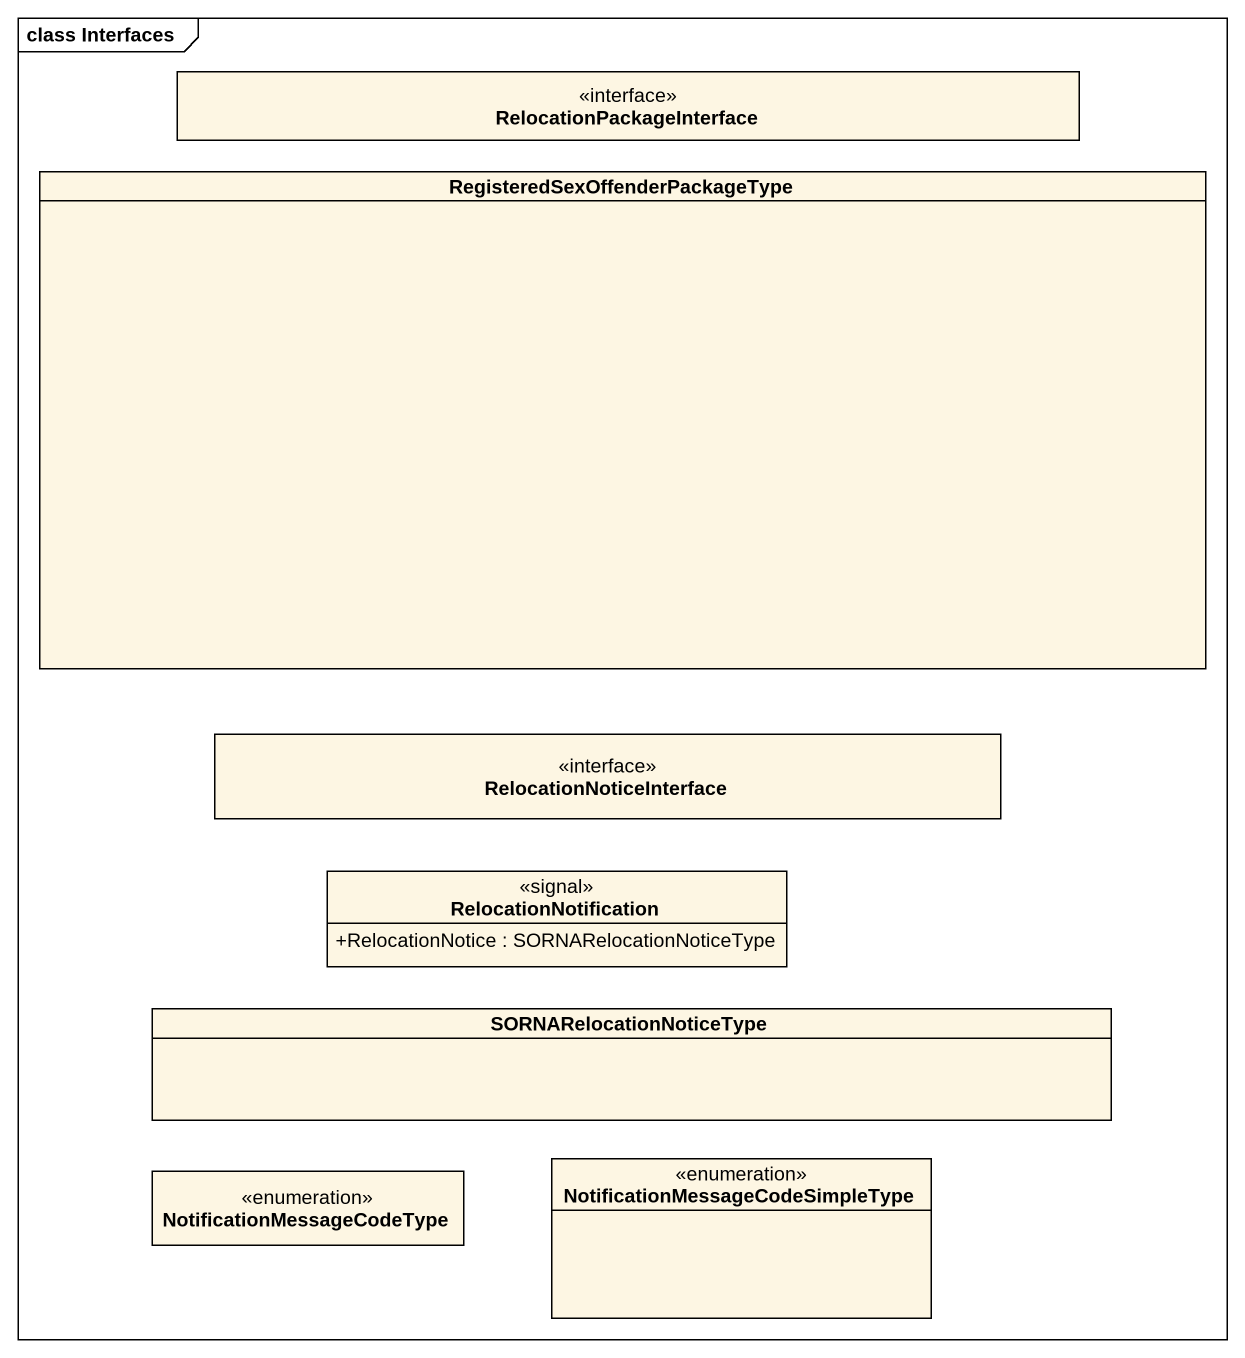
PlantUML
@startuml
mainframe class Interfaces
hide circle
hide empty members
skinparam classAttributeIconSize 0
interface RelocationPackageInterface
class "RegisteredSexOffenderPackageType" as RegisteredSexOffenderPackage
interface RelocationNoticeInterface
class RelocationNotification <<signal>> {
  +RelocationNotice : SORNARelocationNoticeType
}
class SORNARelocationNoticeType
enum NotificationMessageCodeType
enum "NotificationMessageCodeSimpleType" as NotificationMessageCodeSimpl
@enduml
